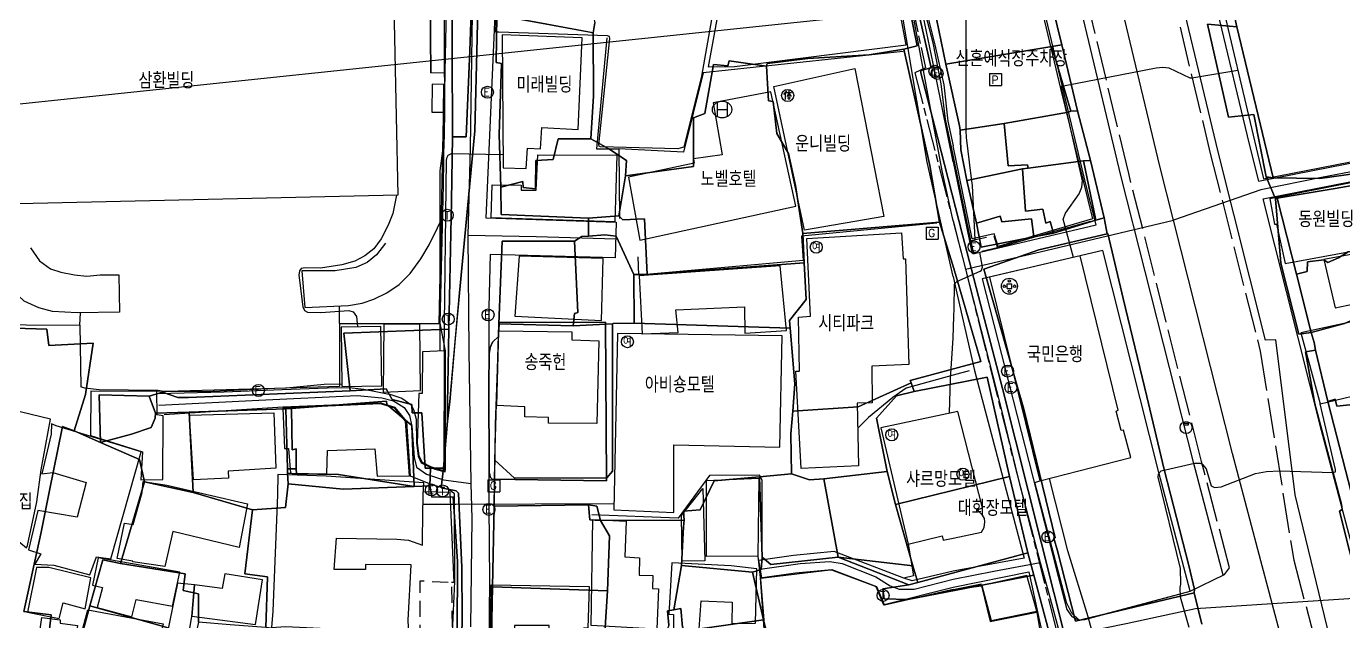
# Model space of a CAD drawing. Header units: feet. Extents: x 197796 to 199821, y 552499 to 555392.
# Drawn here: x 199000.8 to 199165.5, y 552961.4 to 553035.9 of the extents above; entities that cross this region are included whole.
import ezdxf

# ---------------------------------------------------------------- set-up
doc = ezdxf.new("R2010")
doc.units = ezdxf.units.FT
doc.header["$MEASUREMENT"] = 0
for name, pattern in [('ANYANG2', [6, 5, -1]), ('ANYANG3', [3, 2, -1]), ('JEON', [12, 4, -0.5, 1, -0.5, 4, -0.5, 1, -0.5])]:
    doc.linetypes.add(name, pattern=pattern)
for name, color, linetype in [('AAA001', 7, 'CONTINUOUS'), ('AAA004', 7, 'ANYANG3'), ('AAA008', 7, 'CONTINUOUS'), ('AAB119', 7, 'CONTINUOUS'), ('AAB220', 5, 'CONTINUOUS'), ('AAB403', 7, 'CONTINUOUS'), ('AAB404', 7, 'CONTINUOUS'), ('AAC001', 7, 'CONTINUOUS'), ('AAC002', 7, 'CONTINUOUS'), ('AD002', 7, 'CONTINUOUS'), ('AD0022', 1, 'CONTINUOUS'), ('ADA085', 1, 'CONTINUOUS'), ('AE001', 1, 'ANYANG2'), ('AE150', 7, 'CONTINUOUS'), ('AE230', 7, 'CONTINUOUS'), ('AE2301', 7, 'CONTINUOUS'), ('AE300', 7, 'CONTINUOUS'), ('AZ0202', 7, 'CONTINUOUS'), ('AZ0203', 7, 'CONTINUOUS'), ('AZ0801', 7, 'CONTINUOUS'), ('AZ0803', 7, 'CONTINUOUS'), ('AZB010', 1, 'CONTINUOUS'), ('CAA001', 7, 'CONTINUOUS'), ('CAA002', 30, 'CONTINUOUS'), ('DD001', 3, 'CONTINUOUS'), ('EA0018', 7, 'JEON'), ('wipco_image', 2, 'CONTINUOUS'), ('wipco_지적', 20, 'CONTINUOUS'), ('ZC002', 7, 'CONTINUOUS'), ('ZC006', 7, 'CONTINUOUS')]:
    doc.layers.add(name, color=color, linetype=linetype)
doc.styles.add('GHS', font='ROMANS', dxfattribs={"bigfont": 'NGSW.shx'})
doc.styles.add('NGSW', font='ROMANS.shx', dxfattribs={"bigfont": 'NGSW.shx'})
picture_1 = doc.add_image_def('image1.jpg', size_in_pixel=(8269, 5907))

# ---------------------------------------------------------------- blocks, each defined once
blk = doc.blocks.new('AAB403')
at = {"layer": 'AAB403'}
blk.add_lwpolyline([(-1.25, 0, 0.119996), (-1.16, -0.37, 0.104954), (-0.88, -0.71, 0.08893), (-0.49, -0.92, 0.080178), (0, -1, 0.080178), (0.49, -0.92, 0.08893), (0.88, -0.71, 0.104954), (1.16, -0.37, 0.119996), (1.25, 0, 0.119996), (1.16, 0.37, 0.104954), (0.88, 0.71, 0.08893), (0.49, 0.92, 0.080178), (0, 1, 0.080178), (-0.49, 0.92, 0.08893), (-0.88, 0.71, 0.104954), (-1.16, 0.37, 0.119996)], format="xyb", close=True, dxfattribs=at)
for points in [[(-0.62, 0.87), (-0.62, -0.87)], [(-0.62, 0), (0.62, 0)], [(0.62, 0.87), (0.62, -0.87)]]:
    blk.add_lwpolyline(points, dxfattribs=at)
blk = doc.blocks.new('AZ0202')
at = {"layer": 'AZ0202'}
blk.add_circle((0, 0), 0.75, dxfattribs=at)
at = {"layer": 'AZ0202', "style": 'GHS'}
blk.add_text('E', height=1, dxfattribs=at).set_placement((-0.5, -0.48))
blk = doc.blocks.new('AZ0203')
at = {"layer": 'AZ0203'}
blk.add_circle((0, 0), 0.75, dxfattribs=at)
at = {"layer": 'AZ0203', "style": 'GHS'}
blk.add_text('T', height=1, dxfattribs=at).set_placement((-0.36, -0.52))
blk = doc.blocks.new('AZB010')
at = {"layer": 'AZB010'}
for points in [[(-0.76, 0.79), (0.74, 0.79)], [(-0.76, 0.79), (-0.76, -0.71)], [(0.74, 0.79), (0.74, -0.71)], [(-0.76, -0.71), (0.74, -0.71)]]:
    blk.add_lwpolyline(points, dxfattribs=at)
at = {"layer": 'AZB010', "style": 'GHS'}
blk.add_text('G', height=1, dxfattribs=at).set_placement((-0.52, -0.45))
blk = doc.blocks.new('AAB404')
at = {"layer": 'AAB404'}
blk.add_circle((0, 0), 0.75, dxfattribs=at)
at = {"layer": 'AAB404', "style": 'GHS'}
blk.add_text('여', height=1, dxfattribs=at).set_placement((-0.55, -0.54))
blk = doc.blocks.new('AAB119')
at = {"layer": 'AAB119'}
for points in [[(-0.13, 0.58), (-0.52, 0.12)], [(-0.3, 0.39), (-0.3, -0.5)], [(-0.18, 0.39), (0.47, 0.39)], [(0.14, 0.29), (-0.1, -0.15)], [(0.14, 0.62), (0.14, -0.55)], [(0.14, 0.29), (0.43, -0.14)], [(-0.03, -0.3), (0.34, -0.3)]]:
    blk.add_lwpolyline(points, dxfattribs=at)
blk.add_circle((0, 0), 0.756, dxfattribs=at)
blk = doc.blocks.new('AAB220')
at = {"layer": 'AAB220'}
for points in [[(-0.3, -0.3), (-0.3, 0.3)], [(-0.3, 0.3), (0.3, 0.3)], [(0.3, -0.3), (0.3, 0.3)], [(-0.3, -0.3), (0.3, -0.3)]]:
    blk.add_lwpolyline(points, dxfattribs=at)
for centre, radius in [((0, 0), 1), ((-0.65, 0), 0.15), ((0, 0.65), 0.15), ((0.65, 0), 0.15), ((0, -0.65), 0.15)]:
    blk.add_circle(centre, radius, dxfattribs=at)
blk = doc.blocks.new('AE300')
at = {"layer": 'AE300'}
for points in [[(-0.3, 0.35), (-0.3, 0.55)], [(-0.3, 0.55), (0.3, 0.55)], [(-0.3, 0.35), (0.3, 0.35)], [(0.3, 0.35), (0.3, 0.55)]]:
    blk.add_lwpolyline(points, dxfattribs=at)
blk.add_circle((0, 0), 0.75, dxfattribs=at)
blk = doc.blocks.new('AE2301')
at = {"layer": 'AE2301'}
for points in [[(-0.77, 0.83), (0.73, 0.83)], [(-0.77, 0.83), (-0.77, -0.67)], [(0.73, 0.83), (0.73, -0.67)], [(-0.77, -0.67), (0.73, -0.67)]]:
    blk.add_lwpolyline(points, dxfattribs=at)
at = {"layer": 'AE2301', "style": 'GHS'}
blk.add_text('P', height=1, dxfattribs=at).set_placement((-0.51, -0.48))

msp = doc.modelspace()

# ---------------------------------------------------------------- linework, layer by layer
at = {"layer": 'AAA001', "color": 255, "flags": 128}
for points in [[(199040.27, 552990.83), (199045.25, 552990.92), (199045.12, 552998.37), (199040.15, 552998.26)], [(199045.42, 552990.15), (199050.1, 552990.34), (199049.98, 552998.63), (199045.51, 552998.61)], [(199008.86, 552990.26), (199008.82, 552984.71), (199015.35, 552982.67), (199015.13, 552979.2), (199017.88, 552979.22), (199017.9, 552987.18), (199017.18, 552987.3), (199017.14, 552990.24)], [(199031.74, 552987.57), (199032.01, 552980.63), (199026.06, 552980.28), (199026.09, 552979.41), (199021.71, 552979.2), (199021.21, 552987.26)], [(199002.74, 552979.92), (199004.11, 552980.09), (199008.31, 552978.85), (199007.19, 552974.52), (199002.27, 552975.33), (199001.09, 552970.42), (199002.61, 552969.93), (199001.89, 552968.62), (199004.27, 552968.53), (199008.75, 552967.3), (199009.57, 552969.57), (199011.39, 552969.3), (199015.16, 552982.69), (199004.54, 552985.93), (199003.98, 552986.17), (199003.91, 552984.9)], [(199028.44, 552976.2), (199027.4, 552970.71), (199019.14, 552972.71), (199018.12, 552968.33), (199014.12, 552968.94), (199014.12, 552969.02), (199012.16, 552969.35), (199013.09, 552973.77), (199014.17, 552973.6), (199015.28, 552977.6), (199015.42, 552978.98), (199018.36, 552978.5)], [(199085.62, 552969.07), (199082.79, 552969.02), (199082.7, 552974.74), (199085.38, 552978.11)], [(199092.26, 552969.63), (199085.83, 552969.6), (199085.84, 552979.11), (199092.36, 552979.38)], [(199071.63, 552974.23), (199075.78, 552974.01), (199075.62, 552969.54), (199077.46, 552969.44), (199077.43, 552967.26), (199079.12, 552967.2), (199079.08, 552965.58), (199079.82, 552965.54), (199079.62, 552960.51), (199071.4, 552960.95)], [(199008.18, 552963.07), (199008.88, 552966.94), (199003.65, 552968.23), (199002.09, 552968.22), (199000.97, 552962.62), (199004.92, 552961.85), (199005.42, 552963.8)], [(199019.09, 552963.37), (199019.99, 552967.63), (199009.79, 552969.41), (199009.08, 552966.01), (199010.32, 552965.74), (199009.68, 552963.21), (199014.02, 552962.06), (199014.54, 552964.22)], [(199081.49, 552968.82), (199081.12, 552962.37), (199081.7, 552962.34), (199081.69, 552960.54), (199084.89, 552960.55), (199085.15, 552964.06), (199089.03, 552963.87), (199088.99, 552961.21), (199091.96, 552961.28), (199092.13, 552968.04), (199088.89, 552968.41)], [(199030.33, 552966.69), (199025.64, 552967.43), (199025.28, 552965.61), (199021.85, 552966.06), (199021.52, 552962.14), (199029.46, 552961.1)], [(199020.98, 552958.01), (199020.97, 552958.92), (199021.49, 552962.11), (199021.83, 552966.05), (199019.71, 552966.27), (199018.14, 552958.56), (199020.36, 552958.14)], [(199005.06, 552961.69), (199005.03, 552961.26), (199007.23, 552960.95), (199006.69, 552957.33), (199002.21, 552958.15), (199002.74, 552961.98)], [(199008.5, 552962.93), (199017.91, 552961.17), (199016.99, 552957.36), (199011.57, 552958.49), (199010.96, 552956.02), (199006.88, 552956.87)]]:
    msp.add_lwpolyline(points, close=True, dxfattribs=at)
at = {"layer": 'AAA001', "color": 255}
for points in [[(199167.23, 552999.11), (199160.11, 552997.57), (199162.54, 552988.68), (199169.47, 552990.35), (199167.23, 552999.11)], [(199125.88, 552967.23), (199120.25, 552965.99), (199121.4, 552961.61), (199127.11, 552962.75), (199125.88, 552967.23)]]:
    msp.add_lwpolyline(points, dxfattribs=at)
at = {"layer": 'AAA004', "color": 255}
msp.add_lwpolyline([(199121.74, 553009.7), (199122.18, 553008.2), (199119.25, 553007.48), (199118.87, 553009.12), (199121.74, 553009.7)], dxfattribs=at)
at = {"layer": 'AAA004', "color": 255, "flags": 128}
msp.add_lwpolyline([(199054.06, 552960.05), (199050.04, 552960.07), (199050.06, 552966.56), (199053.95, 552966.38)], close=True, dxfattribs=at)
at = {"layer": 'AAA008', "color": 255}
for points in [[(199155.46, 553016.82), (199169.93, 553019.66), (199165.38, 553042.09), (199162.45, 553055.14), (199154.01, 553052.66), (199147.36, 553051.15), (199149.03, 553045.03), (199148.8, 553044.86), (199155.46, 553016.82)], [(199077.5, 553009.15), (199096.98, 553013.38), (199093.87, 553027.67), (199086.64, 553026.31), (199087.78, 553019.83), (199084.2, 553019.33), (199084.27, 553018.76), (199076.08, 553017.02), (199077.5, 553009.15)], [(199064.54, 553015.41), (199064.75, 553019.82), (199074.64, 553019.77), (199074.37, 553011.43), (199058.9, 553011.93), (199059.02, 553016.05), (199062.65, 553016.01), (199062.67, 553015.41), (199064.54, 553015.41)], [(199171.95, 553008.76), (199170.34, 553017.09), (199156.22, 553014.31), (199156.8, 553011.15), (199157.05, 553011.15), (199158.17, 553006.22), (199171.95, 553008.76)], [(199163, 553006.74), (199164.41, 553000.67), (199167.56, 553001.35), (199168.17, 552999.27), (199173.95, 553000.5), (199172.29, 553008.42), (199163, 553006.74)], [(199127.5, 552979.05), (199138.85, 552981.97), (199137.95, 552985.39), (199137.66, 552985.35), (199137.01, 552987.76), (199137.27, 552987.87), (199132.52, 553007.18), (199121.19, 553004.51), (199127.5, 552979.05)], [(199116.65, 552987.6), (199107.63, 552985.67), (199111.02, 552971.15), (199115.27, 552972.16), (199115.4, 552971.62), (199116.65, 552971.9)], [(199116.65, 552971.9), (199120.19, 552972.64), (199120.52, 552973.24), (199120.63, 552973.95), (199120.56, 552974.34), (199120.31, 552974.76), (199119.96, 552975.13), (199119.68, 552975.44), (199120.31, 552975.67), (199117.26, 552987.73), (199116.65, 552987.6)]]:
    msp.add_lwpolyline(points, dxfattribs=at)
at = {"layer": 'AAA008', "color": 255, "flags": 128}
for points in [[(199110.8, 553033.55), (199107.86, 553049.15), (199096.82, 553049.05), (199096.84, 553049.48), (199092.19, 553050.33), (199089.79, 553038.32), (199087.45, 553038.55), (199086.03, 553030.81), (199089.34, 553030.85)], [(199046.62, 553044.3), (199047.23, 553014.76), (198999.83, 553013.67), (198999.23, 553043.45)], [(199060.29, 553034.83), (199060.41, 553018.18), (199063.29, 553018.09), (199063.46, 553020.64), (199065.09, 553020.55), (199065.24, 553023.23), (199069.78, 553022.99), (199070.28, 553034.44)], [(199107.99, 553012.09), (199098.08, 553010.39), (199094.26, 553028.34), (199104.35, 553030.61)], [(199110.2, 553010.05), (199110.42, 553006.83), (199110.7, 553006.82), (199111.11, 552993.6), (199106.51, 552993.39), (199106.54, 552988.79), (199104.67, 552988.75), (199104.81, 552980.92), (199097.64, 552980.6), (199097.01, 552992.77), (199097.46, 552992.77), (199097.31, 552999.52), (199098.82, 552999.64), (199098.37, 553009.36)], [(199072.72, 552999.11), (199072.91, 553006.86), (199062.4, 553007.14), (199061.89, 552999.66)], [(199077.43, 553004.69), (199077.79, 552997.44), (199082.27, 552997.62), (199081.98, 553000.44), (199090.57, 553000.81), (199090.63, 552997.5), (199095.81, 552997.86), (199095.05, 553005.94)], [(199072.14, 552986.23), (199066.07, 552986.27), (199066.07, 552986.99), (199063.13, 552987.04), (199063.11, 552988.32), (199059.62, 552988.46), (199059.88, 552997.81), (199069, 552997.67), (199069, 552996.7), (199072.36, 552996.57)], [(199095, 552983.25), (199095.28, 552997.17), (199074.71, 552997.47), (199074.25, 552975.43), (199081.74, 552975.08), (199081.74, 552983.55)], [(199053.09, 552995.3), (199050.33, 552995.18), (199050.3, 552989.98), (199049.88, 552989.98), (199049.67, 552983.77), (199049.86, 552982.2), (199050.3, 552981.39), (199051.34, 552980.84), (199053.05, 552980.29)], [(199000.98, 552970.97), (199002.11, 552976.44), (199002.68, 552980.43), (199003.82, 552986.76), (198995.02, 552988.87), (198993.97, 552983.66), (198998.79, 552982.44), (198998.04, 552979.82), (198990.15, 552981.32), (198990.09, 552979.63), (198988.21, 552971.27), (198987.62, 552969.04), (198993.03, 552967.84), (198994.47, 552972.89), (198999.44, 552971.85), (199000.82, 552970.69)], [(199032.89, 552988.14), (199033.1, 552983.09), (199033.58, 552983.1), (199033.85, 552980.03), (199038.38, 552979.94), (199038.44, 552982.86), (199044.37, 552983.07), (199044.67, 552979.65), (199048.7, 552979.68), (199048.2, 552986.52), (199046.86, 552988.15), (199045.09, 552988.69)], [(199050.5, 552978.81), (199048.66, 552978.93), (199038.29, 552979.65), (199032.25, 552979.85), (199032.19, 552977.29), (199031.63, 552962.76), (199031.47, 552960.73), (199033.19, 552960.84), (199046.23, 552960.21), (199048.63, 552959.85), (199048.53, 552961.62), (199048.92, 552968.57), (199043.21, 552968.6), (199043.2, 552967.96), (199039.31, 552967.99), (199039.58, 552971.9), (199047.14, 552971.75), (199048.6, 552971.64), (199050.35, 552971.02), (199050.32, 552971.88), (199050.43, 552977.33)], [(199071.16, 552965.84), (199071.01, 552960.64), (199070.47, 552960.64), (199070.31, 552955.45), (199066.07, 552955.64), (199066.15, 552960.95), (199061.82, 552960.96), (199061.53, 552955.83), (199058.79, 552955.92), (199058.9, 552966.07)]]:
    msp.add_lwpolyline(points, close=True, dxfattribs=at)
at = {"layer": 'AAC001', "color": 255}
for points in [[(199116.65, 553019.75), (199116.44, 553020.76), (199115.69, 553024.28), (199115.17, 553028.69), (199114.14, 553033.8), (199113.03, 553038.12), (199110.95, 553049.71), (199116.65, 553051.07)], [(199118.87, 553009.12), (199116.65, 553019.75)], [(199116.65, 552992.28), (199110.78, 552990.63), (199109.11, 552989.46), (199106.06, 552986.99), (199104.73, 552985.63)], [(199118.66, 552992.8), (199116.65, 552992.28)], [(199144.83, 552964.86), (199133.1, 552961.74), (199132.4, 552961.63), (199131.48, 552962.53), (199130.81, 552963.85), (199126.85, 552978.86), (199127.5, 552979.05)], [(199050.45, 552977.72), (199053.75, 552977.62), (199054.25, 552966.34), (199053.95, 552966.34)], [(199092.52, 552966.91), (199096.95, 552967.55), (199101.48, 552967.98), (199107.08, 552965.83), (199108.05, 552963.6), (199116.64, 552965.49)], [(199116.64, 552965.49), (199120.18, 552966.19)]]:
    msp.add_lwpolyline(points, dxfattribs=at)
at = {"layer": 'AAC001', "color": 255, "flags": 128}
for points in [[(199073.37, 553034.43), (199072.06, 553020.56), (199074.85, 553020.56), (199074.94, 553011.86)], [(199110.42, 553032.75), (199085.39, 553030.06), (199082.97, 553020.14), (199074.85, 553020.56)], [(199114.61, 553011.27), (199097.68, 553009.66), (199097.91, 553006.59), (199077.36, 553004.78), (199077.28, 553007.06)], [(199039.96, 552998.73), (199039.96, 552990.83), (199031.88, 552990.58), (199024.15, 552990.23), (199018.21, 552990.2), (199017.27, 552990.34), (199009.91, 552990.44), (199008.15, 552990.66), (199007.65, 552990.8)], [(199059.88, 552997.81), (199059.93, 552998.84), (199073.21, 552998.88), (199073.34, 552979.06), (199059.02, 552979.26), (199058.84, 552979.46), (199058.66, 552980.14), (199058.62, 552991.03), (199058.66, 552994.95), (199058.8, 552995.71), (199059.07, 552996.39), (199059.86, 552997.13)], [(199092.79, 552969.55), (199092.77, 552979.15), (199092.44, 552979.75), (199086.22, 552979.74), (199082.29, 552974.37), (199071.5, 552974.79)], [(199111.02, 552971.15), (199111.69, 552967.17), (199110.49, 552966.89), (199101.78, 552970.22), (199096.69, 552969.74), (199092.31, 552969.1)], [(199092.26, 552969.63), (199092.52, 552966.95), (199092.98, 552960.51), (199094.36, 552953.54), (199090.27, 552952.5)]]:
    msp.add_lwpolyline(points, dxfattribs=at)
at = {"layer": 'AAC002', "color": 255, "flags": 128}
msp.add_lwpolyline([(198970.77, 553037.66), (198993.25, 553037.32), (198994.04, 552998.59), (199007.49, 552998.53), (199007.65, 552990.8)], dxfattribs=at)
at = {"layer": 'AAC002', "color": 255}
msp.add_lwpolyline([(199133.8, 553011.49), (199128.7, 553010.05), (199123.84, 553008.64), (199122.18, 553008.2)], dxfattribs=at)
at = {"layer": 'AD002', "color": 255}
for points in [[(199156.52, 552963.72), (199154.73, 552970.49), (199151.56, 552982.46), (199144.19, 553011.63), (199142.48, 553018.41), (199134.6, 553051.36), (199133.61, 553057.08), (199131.9, 553066.98)], [(199056.39, 552960.82), (199056.54, 552974.34), (199056.42, 552978.71), (199056.15, 552995.34), (199056.04, 553009.77), (199056.35, 553020.67), (199056.81, 553051.4)], [(199116.65, 553011.55), (199115.28, 553017.83), (199111.94, 553035.73), (199108.98, 553051.92)], [(199171.89, 553018.72), (199162.9, 553017.02), (199155.1, 553015.42), (199144.19, 553011.63)], [(199116.65, 553011.55), (199117.44, 553008.45), (199118.19, 553005.5)], [(199118.19, 553005.5), (199127.54, 553007.69), (199144.19, 553011.63)], [(199118.19, 553005.5), (199122.57, 552988.38), (199124.85, 552979.02), (199127.51, 552968.86)], [(199092.52, 552968), (199097.54, 552968.74), (199101.24, 552968.99), (199102.79, 552968.74), (199106.97, 552967.04), (199108.79, 552965.93), (199109.91, 552965.53), (199111.79, 552965.53), (199116.65, 552966.75)], [(199116.65, 552966.75), (199121.75, 552967.76), (199127.51, 552968.86)], [(199127.51, 552968.86), (199128.62, 552964.99), (199130.06, 552959.54)], [(199130.06, 552959.54), (199138.27, 552961.23), (199146.93, 552963.1), (199156.52, 552963.72), (199168.02, 552964.46), (199183.51, 552968.19)], [(199188.9, 552828.25), (199186.3, 552840.33), (199176.06, 552885.74), (199172.1, 552902.29), (199170.67, 552908.25), (199169.16, 552914.6), (199159.78, 552951.41), (199156.52, 552963.72)]]:
    msp.add_lwpolyline(points, dxfattribs=at)
at = {"layer": 'AD002', "color": 255, "flags": 128}
for points in [[(199056.04, 553009.77), (199064.54, 553009.59), (199074.48, 553009.33)], [(199017.39, 552988.5), (199029.88, 552989.14), (199042.18, 552989.71), (199045.23, 552989.44), (199046.69, 552989.05), (199048.05, 552988.21), (199048.71, 552987.24), (199048.99, 552985.88), (199049.28, 552981.96), (199049.6, 552980.77), (199050.83, 552979.89), (199052.94, 552979.19), (199056.42, 552978.71)]]:
    msp.add_lwpolyline(points, dxfattribs=at)
at = {"layer": 'AD0022', "color": 255}
for points in [[(199156.93, 553072.45), (199155.03, 553073.35), (199154.3, 553073.17), (199147.59, 553068.01), (199145.37, 553065.87), (199144.99, 553064.99), (199144.21, 553060.61), (199145.74, 553054.21), (199153.65, 553021.16), (199154.81, 553016.54), (199170.3, 553019.58), (199169.15, 553025.09), (199168.68, 553027.38), (199163.1, 553054.19), (199160.85, 553061.86)], [(199170.91, 553017.35), (199174.87, 552999.02), (199176.72, 552992.03), (199180.57, 552975.72), (199181.09, 552973.51), (199182.12, 552969.14), (199167.89, 552965.72), (199162.69, 552985.34), (199155.38, 553014.3)], [(199135.35, 553007.85), (199120.26, 553004.29), (199129.04, 552970.06), (199129.49, 552968.28), (199130.86, 552962.96), (199131.49, 552962.09), (199132.31, 552961.62), (199133.1, 552961.74), (199146.29, 552965.25), (199142.36, 552980.08)]]:
    msp.add_lwpolyline(points, close=True, dxfattribs=at)
for points in [[(199060.29, 553058.02), (199058.26, 553011.92), (199074.55, 553011.4), (199074.41, 553006.93), (199058.78, 553007.36), (199058.64, 553000.78), (199058.64, 552976), (199058.69, 552966.45), (199058.62, 552958.7)], [(199116.65, 553018.94), (199119, 553007.6), (199119.15, 553007.47), (199119.33, 553007.46), (199134.54, 553011.05), (199133.25, 553016.14), (199124.44, 553053), (199116.65, 553051.45)], [(199116.65, 553018.94), (199114.56, 553029.21), (199112.69, 553038.24), (199110.9, 553049.6), (199110.96, 553049.99), (199111.32, 553050.43), (199114.34, 553051.03), (199116.65, 553051.45)], [(199116.65, 553004.62), (199113.42, 553018.9), (199108.24, 553049.76)], [(199017.2, 552989.99), (199025.55, 552990.19), (199032.81, 552990.46), (199039.53, 552990.73), (199041.56, 552990.69), (199042.99, 552990.53), (199044.7, 552990.19), (199046.37, 552989.86), (199047.76, 552989.39), (199048.86, 552988.59), (199049.21, 552987.96), (199049.52, 552986.76), (199049.57, 552983.82), (199049.79, 552982.16), (199050.18, 552981.3), (199051.86, 552980.52), (199053.17, 552980.2), (199053.2, 552980.54), (199053.21, 552988.51), (199053.21, 552995.31), (199052.56, 552998.76), (199052.94, 553016.05), (199053.08, 553025.08), (199053.18, 553030.23), (199053.53, 553047.78)], [(199116.65, 553004.62), (199116.92, 553003.43), (199119.31, 552992.86), (199125.53, 552969.39), (199116.65, 552967.75)], [(199054.09, 552960.05), (199054.39, 552966.46), (199054.34, 552975.98), (199054.33, 552977.41), (199054.03, 552977.65), (199053.67, 552977.91), (199051.4, 552978.58), (199048.85, 552979.65), (199048.37, 552986.48), (199046.9, 552988.24), (199045.14, 552988.75), (199032.89, 552988.26), (199018.04, 552987.31)], [(199116.65, 552967.75), (199111.54, 552966.56), (199110.49, 552966.89), (199101.78, 552970.22), (199096.69, 552969.74), (199092.31, 552969.1), (199092.72, 552966.94), (199096.95, 552967.55), (199101.48, 552967.98), (199107.08, 552965.83), (199108.05, 552963.6), (199116.64, 552965.75)], [(199116.64, 552965.75), (199126.1, 552967.67), (199127.46, 552961.52), (199128.27, 552957.85), (199130.72, 552946.78), (199116.64, 552944.5)]]:
    msp.add_lwpolyline(points, dxfattribs=at)
at = {"layer": 'ADA085', "color": 255}
msp.add_lwpolyline([(199046.48, 553066.55), (199051.03, 553066.76), (199051.38, 553030.08), (199053.17, 553030.1)], dxfattribs=at)
at = {"layer": 'AE001', "color": 255}
for points in [[(199155.03, 553073.35), (199152.77, 553076.21), (199152.24, 553076.41), (199151.26, 553076.5), (199150.58, 553076.38), (199148.85, 553075.3), (199142.23, 553069.14), (199140.98, 553067.44), (199139.32, 553063.9), (199139.12, 553062.11), (199139.43, 553059.12), (199148.79, 553019.96), (199155.03, 552995.28)], [(199146.29, 552965.25), (199150.57, 552967.36), (199151.2, 552968.17), (199147.69, 552981.46), (199138.6, 553017.46), (199130.83, 553049.92), (199130, 553051.42), (199129.09, 553051.95), (199127.67, 553052.42), (199124.44, 553053)], [(199155.03, 552995.28), (199159.22, 552969.14), (199163.65, 552952.42), (199173.04, 552915.56), (199175.09, 552906.99), (199176.05, 552906.73), (199182.45, 552906.28)]]:
    msp.add_lwpolyline(points, dxfattribs=at)
at = {"layer": 'AE150', "color": 255, "flags": 128}
msp.add_lwpolyline([(199051.49, 553025.14), (199052.97, 553025.14), (199052.99, 553028.6), (199051.53, 553028.63)], close=True, dxfattribs=at)
at = {"layer": 'AE230', "color": 255}
for points in [[(199088.86, 553050.5), (199085.19, 553029.66), (199082.98, 553020.76), (199082.54, 553020.63), (199082.23, 553020.57), (199072.56, 553020.82), (199072.43, 553020.89), (199072.37, 553021.07), (199073.76, 553034.34), (199073.7, 553034.59), (199073.44, 553034.71), (199059.86, 553035.16), (199059.48, 553035.16), (199059.42, 553035.54), (199060.3, 553054.1)], [(199116.65, 553050.91), (199124.28, 553052.54), (199130.06, 553028.09), (199134.05, 553011.8), (199122.3, 553008.36), (199121.79, 553009.94), (199119.04, 553009.33), (199116.65, 553020.94)], [(199116.65, 553050.91), (199115.7, 553050.7), (199112.15, 553049.84), (199111.31, 553049.64), (199111.21, 553049.55), (199112.01, 553044.86), (199113.19, 553038.22), (199114.36, 553033.56), (199115.49, 553028.57), (199116.01, 553024.01), (199116.65, 553020.94)], [(199116.64, 552965.45), (199108.09, 552963.52), (199107.98, 552963.52), (199107.08, 552965.72), (199106.95, 552965.83), (199101.5, 552967.87), (199101.27, 552967.87), (199092.61, 552966.84), (199092.58, 552966.76), (199093.09, 552960.63)], [(199116.64, 552965.45), (199120.18, 552965.93), (199121.28, 552961.48), (199127.1, 552962.65), (199128.08, 552956.8), (199129.94, 552947.15), (199120.11, 552945.65), (199119.03, 552951.29), (199118.18, 552951.08), (199117.13, 552955.57), (199116.64, 552955.45)]]:
    msp.add_lwpolyline(points, dxfattribs=at)
at = {"layer": 'AZ0801', "color": 255}
msp.add_lwpolyline([(199051.38, 553030.08), (199051.03, 553066.76), (199048.63, 553066.66), (199046.48, 553066.56), (199046.41, 553077.16)], dxfattribs=at)
at = {"layer": 'AZ0801', "color": 255, "flags": 128}
for points in [[(199039.96, 552998.73), (199052.4, 552998.71), (199052.76, 553014.51), (199052.97, 553024.42), (199052.97, 553025.14)], [(199059.86, 552997.13), (199059.07, 552996.39), (199058.8, 552995.71), (199058.66, 552994.95), (199058.62, 552991.03), (199058.66, 552980.14), (199058.84, 552979.46), (199059.02, 552979.26), (199073.34, 552979.06), (199073.21, 552998.88), (199059.93, 552998.84), (199059.88, 552997.81)]]:
    msp.add_lwpolyline(points, dxfattribs=at)
at = {"layer": 'AZ0803', "color": 255}
for points in [[(199172.86, 552916.27), (199174.09, 552916.61), (199159.39, 552977.3), (199156.97, 552996.67), (199155.71, 552996.64), (199149.76, 553020.2), (199139.32, 553063.88)], [(199150.41, 552967.28), (199146.72, 552981.21), (199137.62, 553017.22), (199129.35, 553051.8)]]:
    msp.add_lwpolyline(points, dxfattribs=at)
at = {"layer": 'AZ0803', "color": 255, "flags": 128}
for points in [[(199001.34, 553008.19), (199002.46, 553006.54), (199003.82, 553005.58), (199005.14, 553005.13), (199006.84, 553004.79), (199008.4, 553004.65), (199010.03, 553004.79), (199012.36, 553004.8), (199012.46, 553000.14), (199007.18, 553000.07), (199004.08, 553000.24), (199002.38, 553000.68), (199000.53, 553001.51), (198999.08, 553002.88), (198997.27, 553005.39), (198996.87, 553006.05)], [(199045.69, 553008.75), (199044.58, 553007.3), (199043.41, 553006.34), (199041.98, 553005.73), (199039.41, 553005.3), (199035.26, 553005.3), (199035.63, 553000.71), (199041.08, 553000.98), (199042.81, 553001.27), (199044.23, 553001.75), (199045.88, 553002.58), (199047.4, 553003.6), (199048.8, 553004.98), (199050.12, 553006.83)]]:
    msp.add_lwpolyline(points, dxfattribs=at)
at = {"layer": 'CAA001', "color": 255, "elevation": 30}
for points in [[(199131.71, 553006.99), (199130.42, 553011.79), (199130.68, 553012.51), (199132.41, 553014.95), (199132.74, 553015.76), (199132.84, 553016.58), (199130.18, 553028.16), (199130.2, 553028.4), (199130.43, 553028.45), (199142.04, 553030.7), (199142.86, 553030.77), (199143.61, 553030.7), (199146.24, 553029.45), (199146.47, 553029.42), (199152.24, 553030.38)], [(199134.4, 552958.79), (199133.51, 552962.05), (199130.97, 552970.31), (199128.7, 552979.35)]]:
    msp.add_lwpolyline(points, dxfattribs=at)
at = {"layer": 'CAA002', "color": 255}
for points, elevation in [([(199052.54, 552995.28), (199052.56, 553017.83), (199053.08, 553021.9), (199053.11, 553025.73), (199053.07, 553033.23), (199053.13, 553061.93)], 33), ([(199119.41, 553009.23), (199119.06, 553015.96), (199118.92, 553017.19), (199118.32, 553021.97), (199118.3, 553022.83), (199118.28, 553038.91), (199117.32, 553046.19), (199117.02, 553047.36), (199116.65, 553048.33)], 31), ([(199116.65, 552996.89), (199116.72, 552999.65), (199116.8, 553000.54), (199116.84, 553003.59), (199116.86, 553003.71), (199117.11, 553003.96), (199120.02, 553005.26), (199120.21, 553005.4), (199120.31, 553005.77), (199119.98, 553007.66)], 31), ([(199116.21, 552987.51), (199116.34, 552991.79), (199116.65, 552996.89)], 31), ([(199146.17, 552960.72), (199145.07, 552964.52), (199145.04, 552965.74), (199145.1, 552966.12), (199145.06, 552968.09), (199142.26, 552979.52), (199142.33, 552979.93), (199142.67, 552980.3), (199146.82, 552981.28), (199147.53, 552981.28), (199147.8, 552981.11), (199148.27, 552980.54), (199148.91, 552978.44), (199149.32, 552978.24), (199150.16, 552978.31), (199154.43, 552979.99), (199155.82, 552980.22), (199157.43, 552980.31), (199164.12, 552980.09), (199164.44, 552980.2), (199164.44, 552980.47), (199162.54, 552988.68)], 29)]:
    msp.add_lwpolyline(points, dxfattribs=dict(at, elevation=elevation))
at = {"layer": 'CAA002', "color": 255, "flags": 128}
for points, elevation in [([(199053.02, 552995.3), (199053.35, 553019.14), (199053.4, 553019.5), (199053.55, 553019.77), (199053.94, 553019.98), (199060.4, 553019.87)], 32), ([(199047.09, 553014.76), (199046.64, 553012.48), (199046.04, 553011.04), (199045.17, 553009.32), (199044.24, 553008.07), (199043.13, 553007.2), (199041.87, 553006.51), (199040.26, 553006.07), (199037.59, 553005.66), (199035.66, 553005.69), (199035.16, 553005.6), (199034.96, 553005.29), (199034.86, 553004.76), (199035.36, 553000.81), (199035.59, 553000.37), (199035.96, 553000.16), (199037.63, 553000.12), (199041.13, 553000.34), (199041.67, 553000.19), (199042.07, 552999.59), (199042.19, 552998.31)], 34), ([(199040.26, 552991.15), (199038.05, 552991.12), (199033.32, 552990.65), (199019.78, 552990.25), (199017.14, 552990.24)], 34), ([(199050.41, 552976.12), (199054.5, 552976.12), (199074.27, 552976.21)], 31)]:
    msp.add_lwpolyline(points, dxfattribs=dict(at, elevation=elevation))
at = {"layer": 'DD001', "color": 255, "flags": 128}
for points in [[(199050.12, 553006.83), (199051.16, 553008.57), (199052.2, 553010.68), (199052.69, 553011.72)], [(199007.49, 552998.53), (199007.57, 553000.08)], [(199039.96, 552998.73), (199039.95, 553000.93)]]:
    msp.add_lwpolyline(points, dxfattribs=at)
at = {"layer": 'EA0018', "color": 255}
for points in [[(199052.52, 553122.82), (199053.93, 553113.67), (199058.15, 553083.62), (199059.59, 553073.18), (199060.34, 553066.84), (199064.46, 553064.39), (199070.43, 553062.55), (199099.57, 553050.9), (199108.88, 553050.84), (199113.19, 553030.67), (199111.88, 553030.06), (199116.65, 553011.49)], [(199116.65, 553011.49), (199118.31, 553005.02), (199132.96, 552946.79), (199142.74, 552904.68), (199144.49, 552894.33)]]:
    msp.add_lwpolyline(points, dxfattribs=at)
at = {"layer": 'wipco_지적', "color": 20}
for points in [[(199054.36, 553077.28), (199055.92, 553065.19), (199056.54, 553060.25), (199056.55, 553041.15), (199056.23, 553032.81), (199055.77, 553022.06), (199054.07, 553022.08), (199054.06, 553032.98), (199054.03, 553043.71), (199054.13, 553050.28), (199054.2, 553059.35), (199054.36, 553077.28)], [(199055.92, 553065.19), (199057.56, 553064.31), (199057.66, 553063.52), (199057.82, 553063.01), (199057.66, 553054.03), (199057.3, 553040.66), (199057.17, 553034.4), (199056.88, 553022.8), (199054.95, 553002.55), (199054.43, 552996.8), (199053.73, 552988.97), (199053.46, 552986.53), (199053.44, 552988.69), (199053.62, 552998), (199053.96, 553014.03), (199054.07, 553022.08), (199055.77, 553022.06), (199056.23, 553032.81), (199056.55, 553041.15), (199056.54, 553060.25), (199055.92, 553065.19)], [(199125.45, 553052.7), (199125.61, 553052.45), (199130.23, 553033.56), (199128.99, 553033.34), (199115.76, 553031.13), (199114.01, 553039.69), (199112.34, 553045.43), (199112.44, 553045.57), (199112.97, 553045.96), (199112.79, 553046.79), (199112.03, 553048.93), (199112.35, 553049.08), (199118.98, 553051.64), (199119.26, 553050.93), (199123.4, 553052.17), (199125.45, 553052.7)], [(199150.65, 553042.13), (199155.85, 553042.67), (199155.78, 553043.77), (199155.59, 553044.77), (199158.11, 553045.21), (199157.83, 553046.9), (199157.83, 553047.29), (199164.65, 553048.9), (199167.82, 553038.51), (199170.49, 553026.14), (199171.74, 553018.6), (199167.28, 553017.5), (199162.47, 553016.84), (199156.63, 553016.95), (199152.13, 553035.8), (199151.3, 553039.45), (199150.65, 553042.13)], [(199060.29, 553039.62), (199068.1, 553037.89), (199071.62, 553037.5), (199071.89, 553036.31), (199071.67, 553035.06), (199065.19, 553036.29), (199060.36, 553037.15), (199060.29, 553039.62)], [(199071.67, 553035.06), (199071.69, 553027.17), (199071.37, 553021.81), (199067.3, 553021.8), (199066.67, 553019.23), (199064.49, 553019.11), (199064.45, 553015.55), (199062.93, 553015.73), (199062.89, 553016.48), (199060.13, 553015.76), (199059.91, 553022.36), (199060.19, 553031.23), (199059.56, 553031.34), (199059.63, 553037.28), (199065.19, 553036.29), (199071.06, 553035.17), (199071.67, 553035.06)], [(199155.78, 553017.08), (199154.24, 553024.84), (199151.05, 553024.51), (199148.43, 553036.14), (199152.13, 553035.8), (199156.63, 553016.95), (199155.78, 553017.08)], [(199110.5, 553033.04), (199113.72, 553018.49), (199114.93, 553011.41), (199097.85, 553009.98), (199096.94, 553015.96), (199096.08, 553019.99), (199094.61, 553022.48), (199094.18, 553026.49), (199093.58, 553026.57), (199093.32, 553030.89), (199093.42, 553031.22), (199098.5, 553031.84), (199106.16, 553032.31), (199110.5, 553033.04)], [(199115.76, 553031.13), (199128.99, 553033.34), (199131.37, 553025.27), (199131.05, 553025.16), (199123.05, 553023.72), (199117.52, 553022.9), (199117.44, 553023.42), (199115.76, 553031.13)], [(199130.23, 553033.56), (199132.18, 553025.31), (199131.37, 553025.27), (199128.99, 553033.34), (199130.23, 553033.56)], [(199078.41, 553004.87), (199078.09, 553011.82), (199075.37, 553011.7), (199074.87, 553012.18), (199075.69, 553017.2), (199084.21, 553018.37), (199084.2, 553024.42), (199085.61, 553024.97), (199086.72, 553031.12), (199088.49, 553030.96), (199088.65, 553031.55), (199093.32, 553030.89), (199093.58, 553026.57), (199094.18, 553026.49), (199094.61, 553022.48), (199096.08, 553019.99), (199096.94, 553015.96), (199097.85, 553009.98), (199098.04, 553006.29), (199078.41, 553004.87)], [(199132.18, 553025.31), (199133.82, 553019.11), (199132.96, 553019.06), (199126.02, 553018.16), (199125.96, 553018.58), (199123.55, 553018.45), (199123.05, 553023.72), (199131.05, 553025.16), (199131.37, 553025.27), (199132.18, 553025.31)], [(199123.05, 553023.72), (199123.55, 553018.45), (199125.96, 553018.58), (199126.02, 553018.16), (199125.31, 553018.07), (199118.36, 553016.61), (199117.63, 553020.44), (199117.52, 553022.9), (199123.05, 553023.72)], [(199060.13, 553015.76), (199062.89, 553016.48), (199062.93, 553015.73), (199064.45, 553015.55), (199064.49, 553019.11), (199066.67, 553019.23), (199067.3, 553021.8), (199071.37, 553021.81), (199073.62, 553020.58), (199075.81, 553019.11), (199075.69, 553017.2), (199074.87, 553012.18), (199071.06, 553011.89), (199060.15, 553012.35), (199060.13, 553015.76)], [(199118.36, 553016.61), (199125.31, 553018.07), (199125.7, 553012.75), (199127.87, 553013.03), (199128.23, 553011.25), (199128.76, 553011.46), (199129.21, 553010.02), (199126.74, 553009.54), (199126.43, 553011.8), (199122.75, 553011.43), (199122.55, 553012.14), (199119.59, 553011.26), (199118.36, 553016.61)], [(199126.02, 553018.16), (199132.96, 553019.06), (199134.5, 553011.66), (199129.21, 553010.02), (199128.76, 553011.46), (199128.23, 553011.25), (199127.87, 553013.03), (199125.7, 553012.75), (199125.31, 553018.07), (199126.02, 553018.16)], [(199133.82, 553019.11), (199135.51, 553011.94), (199134.5, 553011.66), (199132.96, 553019.06), (199133.82, 553019.11)], [(199173.85, 553008.22), (199166.03, 553007.68), (199164.83, 553006.94), (199163.5, 553006.34), (199163, 553006.67), (199160.96, 553006.44), (199160.9, 553005.24), (199159.55, 553004.9), (199157.17, 553014.4), (199164.42, 553015.6), (199171.92, 553016.92), (199172.2, 553015.93), (199173.85, 553008.22)], [(199157.17, 553014.4), (199159.55, 553004.9), (199161.39, 552997.6), (199159.85, 552997.38), (199157.62, 553006.27), (199156.95, 553014.31), (199157.17, 553014.4)], [(199071.06, 553009.64), (199071.06, 553011.89), (199074.87, 553012.18), (199075.37, 553011.7), (199078.09, 553011.82), (199078.41, 553004.87), (199076.73, 553004.84), (199074.53, 553009.64), (199073.14, 553009.8), (199071.06, 553009.64)], [(199116.72, 553005.59), (199120.13, 552993.99), (199111.27, 552991.62), (199111.39, 552991.3), (199104.79, 552988.3), (199096.6, 552987.75), (199096.86, 552991.19), (199096.29, 552998.15), (199096.22, 552999.12), (199098.29, 553001.72), (199098.04, 553006.29), (199097.85, 553009.98), (199114.93, 553011.41), (199116.72, 553005.59)], [(199126.74, 553009.54), (199120.16, 553008.26), (199119.59, 553011.26), (199122.55, 553012.14), (199122.75, 553011.43), (199126.43, 553011.8), (199126.74, 553009.54)], [(199071.06, 553009.64), (199073.14, 553009.8), (199074.53, 553009.64), (199076.73, 553004.84), (199076.77, 552998.76), (199074.18, 552998.71), (199074.06, 552998.7), (199069.16, 552998.43), (199069.34, 552999.98), (199069.73, 553000.1), (199069.32, 553009.01), (199070.26, 553009.6), (199071.06, 553009.64)], [(199135.89, 553009.94), (199135.99, 553009.97), (199137.91, 553001.87), (199140.86, 552989.59), (199143.04, 552980.47), (199144.2, 552975.92), (199146.09, 552968.49), (199146.8, 552965.47), (199146.77, 552965.07), (199131.96, 552961.5), (199129.7, 552970.29), (199129.25, 552971.9), (199129.4, 552971.93), (199125.47, 552988), (199124.43, 552991.63), (199122.46, 552998.69), (199120.47, 553005.52), (199127.38, 553007.95), (199135.89, 553009.94)], [(199069.32, 553009.01), (199069.73, 553000.1), (199069.34, 552999.98), (199069.16, 552998.43), (199059.86, 552998.69), (199060.28, 553009.02), (199069.32, 553009.01)], [(199159.55, 553004.9), (199160.9, 553005.24), (199160.96, 553006.44), (199163, 553006.67), (199163.5, 553006.34), (199164.83, 553006.94), (199166.03, 553007.68), (199173.85, 553008.22), (199175.94, 552998.98), (199168.91, 552997.67), (199168.75, 552998.93), (199168.6, 552999.55), (199167.55, 552999.59), (199165.55, 552998.74), (199161.39, 552997.6), (199159.55, 553004.9)], [(199098.04, 553006.29), (199098.29, 553001.72), (199096.22, 552999.12), (199096.29, 552998.15), (199076.77, 552998.76), (199076.73, 553004.84), (199078.41, 553004.87), (199098.04, 553006.29)], [(199161.39, 552997.6), (199165.55, 552998.74), (199167.55, 552999.59), (199168.6, 552999.55), (199168.75, 552998.93), (199168.91, 552997.67), (199169.24, 552995.8), (199169.26, 552995.08), (199170.23, 552990.23), (199168.09, 552989.7), (199168.25, 552988.76), (199164.62, 552988.41), (199164.38, 552989.28), (199163.49, 552988.99), (199161.93, 552995.4), (199161.78, 552996.33), (199161.39, 552997.6)], [(199041.28, 552990.29), (199040.5, 552997.52), (199053.62, 552998), (199053.44, 552988.69), (199053.46, 552986.53), (199052.95, 552980.62), (199051.35, 552980.64), (199050.68, 552980.65), (199050.24, 552987.54), (199049.02, 552987.57), (199049.01, 552988.6), (199046.55, 552989.24), (199045.81, 552990.54), (199041.28, 552990.29)], [(199071.06, 552976.06), (199059.29, 552975.88), (199059.36, 552981.62), (199061.83, 552979.37), (199073.37, 552979.43), (199074.09, 552980.27), (199074.06, 552998.7), (199074.18, 552998.71), (199076.77, 552998.76), (199096.29, 552998.15), (199096.86, 552991.19), (199096.6, 552987.75), (199096.38, 552984.93), (199096.46, 552979.95), (199092.47, 552979.55), (199086.78, 552979.05), (199085.04, 552975.45), (199082.97, 552975.26), (199083.04, 552974.12), (199072.58, 552974.09), (199072.11, 552975.88), (199071.06, 552976.06)], [(199074.06, 552998.7), (199074.09, 552980.27), (199073.37, 552979.43), (199061.83, 552979.37), (199059.36, 552981.62), (199059.86, 552998.69), (199069.16, 552998.43), (199074.06, 552998.7)], [(199163.49, 552988.99), (199166.78, 552976.19), (199169.34, 552965.6), (199167.55, 552964.88), (199167.47, 552965.19), (199164.94, 552975.26), (199165.29, 552975.48), (199165.21, 552976.14), (199161.85, 552988.69), (199160.71, 552995.19), (199161.93, 552995.4), (199163.49, 552988.99)], [(199107.07, 552986.88), (199108.4, 552980.22), (199100.49, 552979.32), (199098.71, 552979.18), (199096.46, 552979.95), (199096.38, 552984.93), (199096.6, 552987.75), (199104.79, 552988.3), (199111.39, 552991.3), (199111.8, 552990.21), (199109.58, 552989.69), (199107.07, 552986.88)], [(199120.92, 552992.03), (199123.7, 552979.59), (199109.43, 552976.1), (199108.4, 552980.22), (199107.07, 552986.88), (199109.58, 552989.69), (199111.8, 552990.21), (199120.92, 552992.03)], [(199016.95, 552987.5), (199016.91, 552986.87), (199016.44, 552985.74), (199013.95, 552984.88), (199010.08, 552983.84), (199009.92, 552989.81), (199016.19, 552989.66), (199016.95, 552987.5)], [(199016.19, 552989.66), (199017.84, 552990.15), (199019.76, 552989.49), (199021.09, 552989.49), (199041.28, 552990.29), (199045.81, 552990.54), (199046.55, 552989.24), (199049.01, 552988.6), (199049.02, 552987.57), (199050.24, 552987.54), (199050.68, 552980.65), (199051.35, 552980.64), (199051.23, 552978.41), (199049.27, 552978.35), (199048.99, 552985.96), (199045.89, 552988.59), (199045.83, 552989.02), (199033.98, 552988.08), (199033.24, 552988.06), (199021.16, 552987.63), (199016.95, 552987.5), (199016.19, 552989.66)], [(199021.16, 552987.63), (199033.24, 552988.06), (199033.46, 552980.55), (199033.48, 552980.01), (199033.54, 552978.7), (199033.23, 552975.71), (199029.09, 552975.42), (199021.67, 552977.61), (199021.16, 552987.63)], [(199033.24, 552988.06), (199033.98, 552988.08), (199034.03, 552982.93), (199034.55, 552983.06), (199034.55, 552980.57), (199033.46, 552980.55), (199033.24, 552988.06)], [(199034.55, 552980.57), (199034.55, 552983.06), (199034.03, 552982.93), (199033.98, 552988.08), (199045.83, 552989.02), (199045.89, 552988.59), (199048.99, 552985.96), (199049.27, 552978.35), (199039.84, 552979.86), (199034.57, 552979.95), (199034.55, 552980.57)], [(199168.25, 552988.76), (199169.65, 552982.91), (199171.83, 552983.9), (199173.05, 552977.84), (199173.08, 552976.88), (199167.23, 552975.26), (199166.78, 552976.19), (199163.49, 552988.99), (199164.38, 552989.28), (199164.62, 552988.41), (199168.25, 552988.76)], [(199016.95, 552987.5), (199021.16, 552987.63), (199021.67, 552977.61), (199015.58, 552978.92), (199014.98, 552981.71), (199010.08, 552983.84), (199013.95, 552984.88), (199016.44, 552985.74), (199016.91, 552986.87), (199016.95, 552987.5)], [(199006.81, 552985.3), (199010.08, 552983.84), (199014.98, 552981.71), (199015.58, 552978.92), (199012.59, 552968.72), (199010.37, 552969.18), (199008.77, 552963.42), (199006.92, 552956.65), (199003.36, 552957.69), (199003.93, 552962.3), (199000.5, 552962.71), (199002.67, 552972.63), (199003.69, 552977.64), (199005.33, 552985.84), (199006.81, 552985.3)], [(199034.55, 552980.57), (199034.57, 552979.95), (199033.48, 552980.01), (199033.46, 552980.55), (199034.55, 552980.57)], [(199034.57, 552979.95), (199039.84, 552979.86), (199049.27, 552978.35), (199040.42, 552978.02), (199033.54, 552978.7), (199033.48, 552980.01), (199034.57, 552979.95)], [(199052.95, 552980.62), (199052.68, 552978.19), (199054.53, 552977.81), (199054.84, 552977.51), (199055.25, 552968.2), (199055.29, 552961.96), (199055.1, 552950.34), (199055.08, 552937.02), (199057.74, 552936.38), (199057.68, 552935.43), (199057.59, 552934.85), (199053.96, 552935.64), (199054.05, 552940.17), (199054.05, 552948.16), (199054.04, 552949.54), (199054.21, 552953.03), (199054.66, 552960.03), (199054.72, 552968.98), (199054.17, 552977.06), (199051.48, 552977.02), (199051.23, 552978.41), (199051.35, 552980.64), (199052.95, 552980.62)], [(199100.49, 552979.32), (199102.27, 552969.51), (199093.88, 552968.6), (199092.78, 552969.53), (199092.47, 552979.55), (199096.46, 552979.95), (199098.71, 552979.18), (199100.49, 552979.32)], [(199109.43, 552976.1), (199111.61, 552968.42), (199102.27, 552969.51), (199100.49, 552979.32), (199108.4, 552980.22), (199109.43, 552976.1)], [(199015.58, 552978.92), (199021.67, 552977.61), (199029.09, 552975.42), (199028.14, 552967.41), (199030.97, 552967.07), (199030.77, 552960.71), (199026.28, 552961.05), (199022.35, 552961.4), (199022.35, 552964.92), (199020.44, 552965.36), (199020.67, 552967.44), (199012.59, 552968.72), (199015.58, 552978.92)], [(199051.23, 552978.41), (199051.48, 552977.02), (199054.17, 552977.06), (199054.72, 552968.98), (199054.66, 552960.03), (199047.9, 552959.51), (199046.43, 552958.09), (199041.98, 552957.61), (199041.96, 552958.24), (199033.05, 552959.95), (199033.12, 552960.41), (199030.77, 552960.71), (199030.97, 552967.07), (199028.14, 552967.41), (199029.09, 552975.42), (199033.23, 552975.71), (199033.54, 552978.7), (199040.42, 552978.02), (199049.27, 552978.35), (199051.23, 552978.41)], [(199092.47, 552979.55), (199092.78, 552969.53), (199092.68, 552967.95), (199091.57, 552967.62), (199082.7, 552968.47), (199082.97, 552973.31), (199083.04, 552974.12), (199082.97, 552975.26), (199085.04, 552975.45), (199086.78, 552979.05), (199092.47, 552979.55)], [(199123.7, 552979.59), (199126, 552970.07), (199112.23, 552966.36), (199111.61, 552968.42), (199109.43, 552976.1), (199123.7, 552979.59)], [(199059.29, 552975.88), (199071.06, 552976.06), (199071.26, 552974.16), (199072.58, 552974.09), (199073.71, 552972.19), (199073.45, 552965.3), (199071.06, 552965.38), (199059.07, 552965.8), (199059.29, 552975.88)], [(199071.06, 552976.06), (199072.11, 552975.88), (199072.58, 552974.09), (199071.26, 552974.16), (199071.06, 552976.06)], [(199072.58, 552974.09), (199083.04, 552974.12), (199082.97, 552973.31), (199082.7, 552968.47), (199081.74, 552962.93), (199080.97, 552962.79), (199081.14, 552961.01), (199080.76, 552959.95), (199073.14, 552960.05), (199073.45, 552965.3), (199073.71, 552972.19), (199072.58, 552974.09)], [(199126.75, 552967.25), (199111.01, 552964.23), (199108.03, 552964.32), (199107.88, 552965.57), (199111.1, 552966.06), (199112.23, 552966.36), (199126, 552970.07), (199126.75, 552967.25)], [(199012.59, 552968.72), (199020.67, 552967.44), (199020.44, 552965.36), (199022.35, 552964.92), (199022.35, 552961.4), (199021.76, 552958.83), (199021.51, 552957.53), (199018.85, 552958.23), (199018.52, 552957.75), (199017.54, 552958.01), (199018.54, 552960.68), (199008.77, 552963.42), (199010.37, 552969.18), (199012.59, 552968.72)], [(199091.57, 552967.62), (199092.94, 552961.68), (199083.26, 552960.3), (199082.81, 552960.77), (199082.62, 552963.08), (199081.74, 552962.93), (199082.7, 552968.47), (199091.57, 552967.62)], [(199111.61, 552968.42), (199112.23, 552966.36), (199111.1, 552966.06), (199102.27, 552969.51), (199111.61, 552968.42)], [(199059.07, 552965.8), (199071.06, 552965.38), (199073.45, 552965.3), (199073.14, 552960.05), (199071.59, 552960.16), (199071.06, 552955.42), (199068.97, 552955.39), (199058.88, 552955.37), (199059.07, 552965.8)], [(199008.77, 552963.42), (199018.54, 552960.68), (199017.54, 552958.01), (199018.52, 552957.75), (199018.85, 552958.23), (199021.51, 552957.53), (199020.77, 552953.48), (199013.44, 552954.67), (199006.72, 552956.17), (199006.92, 552956.65), (199008.77, 552963.42)], [(199092.94, 552961.68), (199094.93, 552953.62), (199091.21, 552952.66), (199091.44, 552950.27), (199083.62, 552949.1), (199082.8, 552955.87), (199083.26, 552960.3), (199092.94, 552961.68)]]:
    msp.add_lwpolyline(points, close=True, dxfattribs=at)
for points in [[(199147.74, 552961.13), (199146.77, 552965.07), (199146.8, 552965.47), (199146.09, 552968.49), (199144.2, 552975.92), (199143.04, 552980.47), (199140.86, 552989.59), (199137.91, 553001.87), (199135.99, 553009.97), (199135.89, 553009.94), (199135.51, 553011.94), (199133.82, 553019.11), (199132.18, 553025.31), (199130.23, 553033.56), (199125.61, 553052.45)], [(199054.03, 553043.71), (199054.06, 553032.98), (199054.07, 553022.08), (199053.96, 553014.03), (199053.62, 552998), (199040.5, 552997.52), (199041.28, 552990.29), (199021.09, 552989.49), (199019.76, 552989.49), (199017.84, 552990.15), (199016.19, 552989.66), (199009.92, 552989.81), (199010.08, 552983.84), (199006.81, 552985.3), (199008.2, 552989.85), (199009.16, 552996.27), (199003.64, 552995.99), (199003.37, 552998.01), (198995.24, 552998.26), (198992.23, 553036.64)], [(199055.1, 552950.34), (199055.29, 552961.96), (199055.25, 552968.2), (199054.84, 552977.51), (199054.53, 552977.81), (199052.68, 552978.19), (199052.95, 552980.62), (199053.46, 552986.53), (199053.73, 552988.97), (199054.95, 553002.55), (199056.88, 553022.8), (199057.17, 553034.4), (199057.3, 553040.66)], [(199111.64, 553040.6), (199113.92, 553030.69), (199112.62, 553030.34), (199112.62, 553030.06), (199114.69, 553022.02), (199117.81, 553009.83), (199119.81, 553002.1), (199122.83, 552990.59), (199130.85, 552958.65)], [(199130.85, 552958.65), (199122.83, 552990.59), (199119.81, 553002.1), (199117.81, 553009.83), (199114.69, 553022.02), (199112.62, 553030.06), (199112.62, 553030.34), (199113.92, 553030.69), (199111.64, 553040.6)], [(199110.74, 553040.43), (199112.14, 553033.43), (199110.5, 553033.04), (199110.5, 553033.04), (199106.16, 553032.31), (199098.5, 553031.84), (199093.42, 553031.22), (199093.32, 553030.89), (199088.65, 553031.55), (199088.49, 553030.96), (199086.72, 553031.12), (199085.61, 553024.97), (199084.2, 553024.42), (199084.21, 553018.37), (199075.69, 553017.2), (199075.81, 553019.11), (199073.62, 553020.58), (199071.37, 553021.81), (199071.69, 553027.17), (199071.67, 553035.06), (199071.89, 553036.31)], [(199129.62, 552956.52), (199126.75, 552967.25), (199126, 552970.07), (199123.7, 552979.59), (199120.92, 552992.03), (199111.8, 552990.21), (199111.39, 552991.3), (199111.27, 552991.62), (199120.13, 552993.99), (199116.72, 553005.59), (199114.93, 553011.41), (199113.72, 553018.49), (199110.5, 553033.04), (199112.14, 553033.43), (199110.74, 553040.43)], [(199114.01, 553039.69), (199115.76, 553031.13), (199117.44, 553023.42), (199117.52, 553022.9), (199117.63, 553020.44), (199118.36, 553016.61), (199119.59, 553011.26), (199120.16, 553008.26), (199126.74, 553009.54), (199129.21, 553010.02), (199134.5, 553011.66), (199135.51, 553011.94), (199135.89, 553009.94), (199127.38, 553007.95), (199120.47, 553005.52), (199122.46, 552998.69), (199124.43, 552991.63), (199125.47, 552988), (199129.4, 552971.93), (199129.25, 552971.9), (199129.7, 552970.29), (199131.96, 552961.5), (199146.77, 552965.07), (199147.74, 552961.13)], [(199151.3, 553039.45), (199152.13, 553035.8), (199148.43, 553036.14), (199151.05, 553024.51), (199154.24, 553024.84), (199155.78, 553017.08), (199156.95, 553014.31), (199157.62, 553006.27), (199159.85, 552997.38), (199161.39, 552997.6), (199161.78, 552996.33), (199161.93, 552995.4), (199160.71, 552995.19), (199161.85, 552988.69), (199165.21, 552976.14), (199165.29, 552975.48), (199164.94, 552975.26), (199167.47, 552965.19)], [(199059.63, 553037.28), (199059.56, 553031.34), (199060.19, 553031.23), (199059.91, 553022.36), (199060.13, 553015.76), (199060.15, 553012.35), (199071.06, 553011.89), (199071.06, 553009.64), (199070.26, 553009.6), (199069.32, 553009.01), (199060.28, 553009.02), (199059.86, 552998.69), (199059.41, 552986.13), (199059.29, 552975.88), (199059.07, 552965.8), (199058.88, 552955.37)], [(199171.92, 553016.92), (199164.42, 553015.6), (199157.17, 553014.4), (199156.95, 553014.31), (199155.78, 553017.08), (199156.63, 553016.95), (199162.47, 553016.84), (199167.28, 553017.5)], [(198995.24, 552998.26), (199003.37, 552998.01), (199003.64, 552995.99), (199009.16, 552996.27), (199008.2, 552989.85), (199006.81, 552985.3), (199005.33, 552985.84), (199003.69, 552977.64), (199002.67, 552972.63), (199000.5, 552962.71)], [(199094.93, 552953.62), (199092.94, 552961.68), (199091.57, 552967.62), (199092.68, 552967.95), (199092.78, 552969.53), (199093.88, 552968.6), (199102.27, 552969.51), (199111.1, 552966.06), (199107.88, 552965.57), (199108.03, 552964.32), (199111.01, 552964.23), (199126.75, 552967.25), (199126.75, 552967.25), (199129.62, 552956.52)], [(199000.5, 552962.71), (199003.93, 552962.3), (199003.36, 552957.69)], [(199081.14, 552961.01), (199080.97, 552962.79), (199081.74, 552962.93), (199082.62, 552963.08), (199082.81, 552960.77)]]:
    msp.add_lwpolyline(points, dxfattribs=at)

# ---------------------------------------------------------------- block references
at = {"layer": 'AAB119', "color": 255}
msp.add_blockref('AAB119', (199095.97, 553027.23), dxfattribs=at)
at = {"layer": 'AAB220', "color": 255}
msp.add_blockref('AAB220', (199123.69, 553003.39), dxfattribs=at)
at = {"layer": 'AAB403', "color": 255}
msp.add_blockref('AAB403', (199087.78, 553025.48), dxfattribs=at)
at = {"layer": 'AAB404', "color": 255}
for p in [(199099.55, 553008.26), (199075.94, 552996.45), (199108.98, 552984.81), (199117.87, 552979.89)]:
    msp.add_blockref('AAB404', p, dxfattribs=at)
at = {"layer": 'AE2301', "color": 255}
msp.add_blockref('AE2301', (199121.95, 553029.15), dxfattribs=at)
at = {"layer": 'AE300', "color": 255}
msp.add_blockref('AE300', (199145.77, 552985.72), dxfattribs=at)
at = {"layer": 'AZ0202', "color": 255}
for p in [(199114.38, 553030.26), (199114.64, 553030), (199058.45, 553027.64), (199119.26, 553008.29), (199058.53, 552999.79), (199123.46, 552992.77), (199123.87, 552990.72), (199029.82, 552990.35), (199051.45, 552977.91), (199058.64, 552975.49), (199128.5, 552972.04)]:
    msp.add_blockref('AZ0202', p, dxfattribs=at)
at = {"layer": 'AZ0203', "color": 255}
for p in [(199053.43, 553012.25), (199053.55, 552999.28), (199052.85, 552977.8), (199107.89, 552964.73)]:
    msp.add_blockref('AZ0203', p, dxfattribs=at)
at = {"layer": 'AZB010', "color": 255}
for p in [(199114.05, 553009.99), (199059.25, 552978.41)]:
    msp.add_blockref('AZB010', p, dxfattribs=at)

# ---------------------------------------------------------------- texts
at = {"layer": 'ZC002', "style": 'NGSW'}
for s, p in [('삼환빌딩', (199014.83, 553028.1)), ('미래빌딩', (199062.08, 553027.58)), ('운니빌딩', (199096.91, 553020.2)), ('노벨호텔', (199085.08, 553015.79)), ('동원빌딩', (199159.8, 553010.76)), ('시티파크', (199099.8, 552997.74)), ('송죽헌', (199063.07, 552992.88)), ('국민은행', (199125.89, 552993.87)), ('아비숑모텔', (199078.12, 552990.08)), ('샤르망모텔', (199110.77, 552978.28)), ('운현어린이집', (198991.1, 552975.46)), ('대화장모텔', (199117.22, 552974.65))]:
    msp.add_text(s, height=2, dxfattribs=at).set_placement(p)
at = {"layer": 'ZC006', "style": 'NGSW'}
msp.add_text('신혼예식장주차장', height=2, dxfattribs=at).set_placement((199116.94, 553030.85))

# ---------------------------------------------------------------- pictures from other files: only their frames are drawn
at = {"layer": 'wipco_image'}
image = msp.add_image(picture_1, insert=(198928.54, 553018.66), size_in_units=(698.97, 499.31), rotation=5.99868, dxfattribs=at)
image.dxf.flags = 7

doc.saveas('drawing.dxf')
